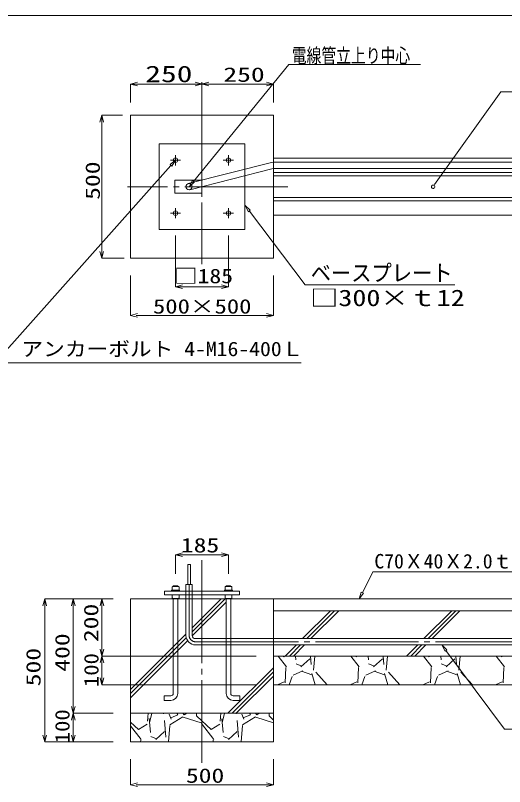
# Model space of a CAD drawing. Units: millimetres, scale not verified. Extents: x -4014 to 4014, y -2815 to 2814.
# Drawn here: x 178 to 1889, y 118 to 2814 of the extents above; entities that cross this region are included whole.
import ezdxf
from ezdxf.enums import TextEntityAlignment as Align

# ---------------------------------------------------------------- set-up
doc = ezdxf.new("R2010")
doc.units = ezdxf.units.MM
doc.header["$LTSCALE"] = 20
doc.linetypes.add('LONG_CHAIN', pattern=[21, 18, -1, 1, -1])
for name, color, linetype, lineweight in [('0-0__9-9_-1', 7, 'Continuous', 9), ('0-2_LAYER259', 7, 'Continuous', 9), ('0-3_LAYER262', 7, 'Continuous', 9)]:
    doc.layers.add(name, color=color, linetype=linetype, lineweight=lineweight)
doc.styles.add('ＭＳ ゴシック', font='')
doc.styles.get('ＭＳ ゴシック').set_extended_font_data('MS Gothic')

msp = doc.modelspace()

# ---------------------------------------------------------------- linework, layer by layer
at = {"layer": '0-0__9-9_-1'}
for p, q in [((726.52, 804.81), (726.52, 815.8)), ((728.53, 817.81), (748.52, 817.81)), ((911.45, 804.81), (911.45, 815.8)), ((913.46, 817.81), (933.45, 817.81)), ((699.94, 800.73), (699.94, 788.73)), ((699.94, 800.73), (961.41, 800.73)), ((961.41, 788.73), (699.94, 788.73)), ((750.5, 788.64), (750.5, 777.63)), ((935.43, 788.64), (935.43, 777.63)), ((961.41, 800.73), (961.41, 788.73)), ((748.52, 775.65), (728.53, 775.65)), ((730.18, 443.51), (730.18, 773.97)), ((746.18, 443.51), (746.18, 774.42)), ((933.42, 775.65), (913.46, 775.65)), ((915.2, 443.51), (915.2, 774.15)), ((931.17, 443.51), (931.17, 774.15)), ((698.2, 419.53), (698.2, 435.5)), ((698.2, 435.5), (722.2, 435.5)), ((963.18, 435.5), (939.18, 435.5)), ((963.18, 419.53), (963.18, 435.5)), ((698.2, 419.53), (722.2, 419.53)), ((963.18, 419.53), (939.18, 419.53))]:
    msp.add_line(p, q, dxfattribs=at)
for points in [[(750.5, 815.8), (750.5, 804.81), (726.52, 804.81)], [(935.43, 815.8), (935.43, 804.81), (911.45, 804.81)], [(726.52, 777.63), (726.52, 788.64), (750.5, 788.64)], [(911.45, 777.63), (911.45, 788.64), (935.43, 788.64)]]:
    msp.add_lwpolyline(points, dxfattribs=at)
for points in [[(746.06, 817.9), (730.03, 817.9), (730.03, 819.49), (746.06, 819.49)], [(930.96, 817.9), (914.96, 817.9), (914.96, 819.49), (930.96, 819.49)], [(752.27, 801.69), (724, 801.69), (724, 804.27), (752.27, 804.27)], [(937.17, 801.69), (908.9, 801.69), (908.9, 804.27), (937.17, 804.27)]]:
    msp.add_lwpolyline(points, close=True, dxfattribs=at)
for centre, radius, start, end in [((728.61, 815.71), 2.08, 92.07999, 177.91998), ((748.45, 815.73), 2.06, 1.61268, 87.79358), ((913.53, 815.71), 2.08, 92.07999, 177.91998), ((933.36, 815.72), 2.07, 1.78672, 87.91716), ((728.6, 777.72), 2.07, 182.08132, 267.91871), ((748.44, 777.72), 2.07, 271.8296, 357.87431), ((913.53, 777.73), 2.08, 182.34025, 267.95588), ((933.36, 777.72), 2.07, 271.8296, 357.87431), ((721.89, 443.81), 8.3, 272.11923, 358.02883), ((721.28, 444.43), 24.93, 272.11191, 357.91278), ((940.11, 444.44), 24.94, 182.10973, 267.8903), ((939.5, 443.83), 8.32, 182.11015, 267.88988)]:
    msp.add_arc(centre, radius, start, end, dxfattribs=at)
at = {"layer": '0-2_LAYER259'}
for p, q in [((800.86, 2233.86), (1134.36, 2642.7)), ((1134.36, 2642.7), (1594.88, 2642.7)), ((580.7, 2573.88), (604.67, 2580.33)), ((1080.67, 2573.88), (580.7, 2573.88)), ((604.67, 2567.49), (580.7, 2573.88)), ((580.7, 2573.88), (580.7, 2509.48)), ((854.67, 2580.33), (806.72, 2567.43)), ((806.72, 2580.27), (854.67, 2567.49)), ((1056.7, 2580.27), (1080.67, 2573.88)), ((1080.67, 2573.88), (1056.7, 2567.43)), ((1080.67, 2509.48), (1080.67, 2573.88)), ((1644, 2222.64), (1876.23, 2547.31)), ((1876.23, 2547.31), (2895.27, 2547.31)), ((473.98, 2441.26), (480.43, 2465.24)), ((480.43, 2465.24), (486.85, 2441.26)), ((580.69, 1965.22), (580.69, 2465.24)), ((580.7, 2465.24), (1080.67, 2465.24)), ((580.7, 2465.24), (580.7, 1965.22)), ((1080.67, 2465.24), (1080.67, 1965.22)), ((738.17, 2325.74), (738.17, 2289.76)), ((923.18, 2325.74), (923.18, 2289.76)), ((720.16, 2307.74), (756.18, 2307.74)), ((1073.98, 2299.88), (782.98, 2225.91)), ((941.18, 2307.74), (905.19, 2307.74)), ((1080.67, 2315.21), (3080.62, 2315.21)), ((3059.01, 2301.23), (1084.81, 2301.23)), ((722.12, 2289.88), (107.22, 1599.88)), ((1079.37, 2278.57), (788.39, 2204.61)), ((1080.67, 2265.25), (3080.62, 2265.25)), ((3059.01, 2279.23), (1084.81, 2279.23)), ((735.67, 2237.73), (830.7, 2237.73)), ((735.67, 2192.75), (735.67, 2237.73)), ((830.7, 2237.73), (830.7, 2192.75)), ((1080.67, 2252.77), (3080.62, 2252.77)), ((830.7, 2192.75), (735.67, 2192.75)), ((1080.67, 2177.75), (3080.62, 2177.75)), ((1080.67, 2165.27), (3080.62, 2165.27)), ((738.17, 2104.74), (738.17, 2140.75)), ((923.18, 2104.74), (923.18, 2140.75)), ((981.75, 2149.04), (999.74, 2132.66)), ((993.44, 2127.71), (981.75, 2149.04)), ((999.74, 2132.66), (993.44, 2127.71)), ((720.16, 2122.75), (756.18, 2122.75)), ((941.18, 2122.75), (905.19, 2122.75)), ((1080.67, 2115.22), (3080.62, 2115.22)), ((738.17, 2044.73), (738.17, 1865.26)), ((923.18, 2044.73), (923.18, 1865.26)), ((480.43, 1965.22), (474.01, 1989.19)), ((486.88, 1989.19), (480.43, 1965.22)), ((558.33, 1965.22), (480.43, 1965.22)), ((1080.67, 1965.22), (580.7, 1965.22)), ((580.7, 1905.26), (580.7, 1765.22)), ((1080.67, 1905.26), (1080.67, 1765.22)), ((738.17, 1865.26), (762.18, 1871.69)), ((738.17, 1865.26), (923.18, 1865.26)), ((762.18, 1858.81), (738.17, 1865.26)), ((899.17, 1871.69), (923.18, 1865.26)), ((923.18, 1865.26), (899.17, 1858.81)), ((1080.67, 1765.22), (600.69, 1765.22)), ((1056.67, 1771.68), (1080.67, 1765.22)), ((1080.67, 1765.22), (1056.67, 1758.86)), ((1176.97, 1599.88), (107.22, 1599.88)), ((738.17, 928.73), (762.18, 935.15)), ((738.17, 928.73), (923.18, 928.73)), ((762.18, 922.31), (738.17, 928.73)), ((738.17, 862.21), (738.17, 928.73)), ((899.17, 935.15), (923.18, 928.73)), ((923.18, 928.73), (899.17, 922.31)), ((923.18, 862.21), (923.18, 928.73)), ((780.68, 894.23), (780.68, 824.22)), ((790.69, 894.23), (780.68, 894.23)), ((790.69, 824.22), (790.69, 894.23)), ((1391.48, 795.67), (1427.58, 869.26)), ((1427.58, 869.26), (2447.92, 869.26)), ((774.69, 824.22), (774.69, 646.23)), ((774.69, 824.22), (796.68, 824.22)), ((796.68, 824.22), (796.68, 646.23)), ((274.26, 750.23), (280.68, 774.21)), ((280.68, 774.21), (280.68, 274.21)), ((280.68, 774.21), (287.12, 750.23)), ((520.67, 774.21), (280.68, 774.21)), ((374.26, 750.23), (380.69, 774.21)), ((380.69, 774.21), (380.69, 274.21)), ((380.69, 774.21), (387.12, 750.23)), ((474.26, 750.23), (480.69, 774.21)), ((480.69, 774.21), (480.69, 474.22)), ((480.69, 774.21), (487.12, 750.23)), ((580.69, 774.21), (3580.61, 774.21)), ((580.69, 274.21), (580.69, 774.21)), ((796.68, 659.01), (911.9, 774.21)), ((796.68, 673.5), (897.41, 774.21)), ((796.81, 644.62), (915.17, 763)), ((1080.67, 774.21), (1080.67, 274.21)), ((1080.67, 732.24), (3080.62, 732.24)), ((1182.67, 635.23), (1279.67, 732.24)), ((1197.16, 635.23), (1294.17, 732.24)), ((1211.67, 635.23), (1308.66, 732.24)), ((1606.92, 635.23), (1703.92, 732.24)), ((1621.41, 635.23), (1718.42, 732.24)), ((1635.92, 635.23), (1732.91, 732.24)), ((580.69, 457.5), (774.69, 651.48)), ((580.69, 443), (775.72, 638.02)), ((580.69, 428.49), (780.19, 627.99)), ((807.68, 635.23), (3298.61, 635.23)), ((480.69, 574.21), (474.26, 598.22)), ((487.12, 598.22), (480.69, 574.21)), ((807.68, 613.23), (3303.54, 613.23)), ((1121.68, 574.21), (1160.67, 613.23)), ((1136.17, 574.21), (1175.18, 613.23)), ((1150.66, 574.21), (1189.68, 613.23)), ((1545.95, 574.21), (1584.92, 613.23)), ((1560.44, 574.21), (1599.43, 613.23)), ((1574.93, 574.21), (1613.93, 613.23)), ((1683.73, 593.98), (1888.59, 319.22)), ((474.26, 550.23), (480.69, 574.21)), ((480.69, 574.21), (487.12, 550.23)), ((1020.68, 574.21), (480.69, 574.21)), ((1080.67, 574.21), (3080.62, 574.21)), ((1126.22, 536.35), (1096.97, 574.21)), ((1117.04, 572.08), (1114.67, 574.21)), ((1120.29, 574.21), (1116.38, 571.93)), ((1157.36, 574.21), (1158.75, 561.08)), ((1210.14, 574.21), (1212.71, 544.64)), ((1225.28, 574.21), (1221.14, 524.73)), ((1380.17, 536.37), (1350.94, 574.21)), ((1371.04, 572.08), (1368.66, 574.21)), ((1374.28, 574.21), (1370.39, 571.93)), ((1411.35, 574.21), (1412.74, 561)), ((1464.14, 574.21), (1466.7, 544.83)), ((1479.27, 574.21), (1475.13, 524.73)), ((1634.17, 536.41), (1604.93, 574.21)), ((1625.03, 572.08), (1622.65, 574.21)), ((1628.27, 574.21), (1624.39, 571.93)), ((1665.34, 574.21), (1666.75, 560.89)), ((1718.13, 574.21), (1720.67, 544.99)), ((1733.26, 574.21), (1729.13, 524.75)), ((1888.16, 536.41), (1858.97, 574.21)), ((1879.02, 572.08), (1876.64, 574.21)), ((1882.29, 574.21), (1878.38, 571.97)), ((1179.79, 539.35), (1159.49, 546.96)), ((1207.39, 564.1), (1176.9, 536.16)), ((1433.81, 539.35), (1413.48, 546.96)), ((1461.43, 564.14), (1430.93, 536.19)), ((1687.8, 539.35), (1667.47, 546.96)), ((1715.42, 564.16), (1684.94, 536.23)), ((921.67, 374.22), (1080.67, 533.23)), ((936.18, 374.22), (1080.67, 518.74)), ((1121.86, 480.53), (1124.38, 533.83)), ((1150, 507.3), (1183.02, 522.52)), ((1214.32, 509.23), (1178.76, 521.96)), ((1226.21, 474.22), (1214.51, 513.94)), ((1228.42, 518.39), (1268.78, 474.22)), ((1375.85, 480.55), (1378.4, 533.89)), ((1403.95, 507.3), (1436.99, 522.5)), ((1468.35, 509.23), (1432.77, 521.92)), ((1480.18, 474.22), (1468.52, 513.92)), ((1482.37, 518.47), (1522.77, 474.22)), ((1629.85, 480.61), (1632.39, 533.91)), ((1657.94, 507.3), (1690.96, 522.5)), ((1722.37, 509.23), (1686.78, 521.92)), ((1734.17, 474.22), (1722.53, 513.86)), ((1736.3, 518.53), (1776.74, 474.22)), ((1883.84, 480.63), (1886.38, 533.95)), ((480.69, 474.22), (474.26, 498.23)), ((487.12, 498.23), (480.69, 474.22)), ((950.67, 374.22), (1080.67, 504.24)), ((1135.51, 474.22), (1146.09, 502.46)), ((1389.48, 474.22), (1400.09, 502.49)), ((1643.49, 474.22), (1654.1, 502.53)), ((1020.68, 474.22), (480.69, 474.22)), ((1080.67, 474.22), (3080.62, 474.22)), ((1094.67, 474.22), (1117.79, 483.98)), ((1348.67, 474.22), (1371.82, 483.98)), ((1602.66, 474.22), (1625.81, 483.98)), ((1856.65, 474.22), (1879.85, 484)), ((380.69, 374.22), (374.26, 398.22)), ((374.26, 350.24), (380.69, 374.22)), ((520.67, 374.22), (380.69, 374.22)), ((1080.67, 374.22), (580.69, 374.22)), ((642.24, 374.22), (640.05, 346.66)), ((645.65, 355.57), (650.72, 307.31)), ((655.29, 374.22), (646.89, 340.6)), ((694.84, 374.22), (696.33, 372.92)), ((715.49, 371.12), (723.12, 353.36)), ((764.14, 361.75), (718.41, 333.82)), ((721.26, 358.98), (746.67, 369.11)), ((746.22, 368.55), (742.83, 374.22)), ((763.64, 374.22), (768.94, 368.92)), ((828.3, 340.68), (764.78, 361.01)), ((769.08, 369.01), (776.92, 374.22)), ((812.11, 363.86), (812.11, 374.22)), ((863.05, 318.11), (812.25, 363.82)), ((896.24, 374.22), (894.04, 346.58)), ((899.64, 355.47), (904.73, 307.21)), ((909.28, 374.22), (900.87, 340.6)), ((948.83, 374.22), (950.32, 372.92)), ((969.49, 371.16), (977.09, 353.38)), ((1018.11, 361.75), (972.4, 333.82)), ((975.25, 358.98), (1000.64, 369.11)), ((1000.21, 368.57), (996.8, 374.22)), ((1017.64, 374.22), (1022.95, 368.92)), ((1080.67, 341.2), (1018.78, 361.01)), ((1023.08, 369.01), (1030.91, 374.22)), ((1066.08, 363.86), (1066.08, 374.22)), ((1080.67, 350.83), (1066.24, 363.82)), ((609.06, 318.11), (580.69, 343.62)), ((618.28, 282.32), (580.69, 330.95)), ((638.89, 335.72), (608.4, 317.96)), ((699.66, 348.73), (704.74, 290.3)), ((718.22, 331.65), (713.45, 274.21)), ((872.25, 282.32), (829.06, 338.22)), ((892.86, 335.76), (862.41, 317.96)), ((953.65, 348.89), (958.71, 290.46)), ((972.21, 331.67), (967.44, 274.21)), ((280.68, 274.21), (274.26, 298.22)), ((287.12, 298.22), (280.68, 274.21)), ((380.69, 274.21), (374.26, 298.22)), ((387.12, 298.22), (380.69, 274.21)), ((699.39, 310.09), (668.89, 282.15)), ((953.4, 310.13), (922.91, 282.17)), ((1888.59, 319.22), (2650.03, 319.22)), ((520.67, 274.21), (280.68, 274.21)), ((1080.67, 274.21), (580.69, 274.21)), ((616.15, 274.21), (616.42, 279.78)), ((671.79, 285.34), (651.48, 292.97)), ((870.14, 274.21), (870.41, 279.81)), ((925.78, 285.34), (905.46, 292.97)), ((580.69, 214.24), (580.69, 124.51)), ((1080.67, 214.24), (1080.67, 124.51)), ((580.69, 124.51), (604.69, 130.94)), ((604.69, 118.08), (580.69, 124.51)), ((1080.67, 124.51), (600.69, 124.51)), ((1056.67, 130.94), (1080.67, 124.51)), ((1080.67, 124.51), (1056.67, 118.08))]:
    msp.add_line(p, q, dxfattribs=at)
at = {"layer": '0-2_LAYER259', "linetype": 'LONG_CHAIN'}
for p, q in [((830.7, 2580.33), (830.7, 1944.45)), ((1130.67, 2215.23), (570.28, 2215.23)), ((830.67, 909.77), (830.67, 200.98)), ((785.68, 824.22), (785.68, 646.23)), ((807.68, 624.23), (3307.23, 624.23))]:
    msp.add_line(p, q, dxfattribs=at)
at = {"layer": '0-2_LAYER259'}
for points in [[(552.48, 2465.24), (480.43, 2465.24), (480.43, 1965.22)], [(996.59, 2130.17), (1191.48, 1871.76), (1715.29, 1871.76)], [(604.69, 1758.86), (580.69, 1765.22), (604.69, 1771.68)], [(387.12, 398.22), (380.69, 374.22), (387.12, 350.24)]]:
    msp.add_lwpolyline(points, dxfattribs=at)
for points in [[(680.7, 2065.23), (980.7, 2065.23), (980.7, 2365.23), (680.7, 2365.23)], [(725.1, 2287.22), (738.17, 2307.74), (719.14, 2292.57)], [(803.96, 2231.28), (785.68, 2215.23), (797.76, 2236.38)], [(1395.04, 793.85), (1380.67, 774.21), (1387.91, 797.47)], [(1680.52, 591.61), (1669.38, 613.23), (1686.95, 596.36)]]:
    msp.add_lwpolyline(points, close=True, dxfattribs=at)
for centre, radius, start, end in [((738.48, 2307.42), 8.29, 92.10596, 177.82042), ((738.51, 2308.04), 8.32, 182.09205, 267.6853), ((737.9, 2307.43), 8.28, 2.12338, 88.09912), ((737.87, 2308.04), 8.31, 272.11273, 357.96024), ((923.48, 2307.4), 8.31, 92.09672, 177.6803), ((923.49, 2308.05), 8.32, 182.10113, 267.82587), ((922.9, 2307.43), 8.28, 2.12348, 88.09912), ((922.87, 2308.04), 8.31, 272.11472, 357.96034), ((1084.78, 2257.82), 43.41, 89.95291, 104.40475), ((1084.86, 2256.88), 22.36, 90.11281, 104.19083), ((786.11, 2214.81), 11.43, 92.14531, 177.96293), ((786.06, 2215.64), 11.39, 182.12446, 268.09131), ((785.24, 2214.8), 11.45, 2.10019, 87.79266), ((785.26, 2215.69), 11.43, 272.12321, 357.66092), ((1639.11, 2215.31), 6.24, 146.29945, 231.93657), ((1638.85, 2214.88), 6.28, 56.49381, 141.69789), ((1638.75, 2215.53), 6.2, 235.76857, 321.91508), ((1638.41, 2215.19), 6.29, 326.27769, 51.5953), ((738.48, 2122.45), 8.29, 92.12043, 178.02663), ((737.87, 2122.43), 8.31, 2.11296, 87.88784), ((923.48, 2122.43), 8.31, 92.11167, 177.88829), ((922.87, 2122.43), 8.31, 2.11296, 87.88833), ((738.5, 2123.04), 8.31, 182.09915, 267.75195), ((737.87, 2123.05), 8.31, 272.10876, 357.89248), ((923.48, 2123.05), 8.31, 182.10964, 267.89095), ((922.87, 2123.05), 8.31, 272.10919, 357.8926), ((808.95, 647.49), 34.28, 182.10965, 267.89038), ((808.1, 646.65), 11.43, 182.1111, 267.88893)]:
    msp.add_arc(centre, radius, start, end, dxfattribs=at)
at = {"layer": '0-2_LAYER259', "linetype": 'LONG_CHAIN'}
msp.add_arc((808.52, 647.07), 22.86, 182.11038, 267.88965, dxfattribs=at)
at = {"layer": '0-3_LAYER262'}
for p, q in [((4013.64, 2814.03), (-4013.64, 2814.03)), ((-4013.64, 2814.03), (4013.64, 2814.03))]:
    msp.add_line(p, q, dxfattribs=at)

# ---------------------------------------------------------------- texts
at = {"layer": '0-2_LAYER259', "style": 'ＭＳ ゴシック'}
for s, height, width, p in [('電線管立上り中心', 50.61, 0.75, (1144.63, 2633.08)), ('250', 57.73, 1.4, (632.46, 2563.3)), ('250', 50.59, 1.4, (905.43, 2566.73)), ('ベースプレート', 57.73, 0.9, (1210.91, 1867.42)), ('□185', 50.61, 1.2, (732.52, 1862.67)), ('□300×ｔ12', 57.73, 1.25, (1209.02, 1780.46)), ('500×500', 50.61, 1.25, (659.43, 1756.43)), ('アンカーボルト 4-M16-400Ｌ', 50.61, 1.1, (199.09, 1607.64)), ('185', 50.59, 1.3, (756.88, 921.38)), ('500', 50.59, 1.3, (774.48, 116.09))]:
    msp.add_text(s, height=height, dxfattribs=dict(at, width=width)).set_placement(p, align=Align.BOTTOM_LEFT)
for s, width, p in [('500', 1.3, (488.96, 2169.25)), ('200', 1.3, (483.43, 623.13)), ('400', 1.3, (382.68, 519.64)), ('500', 1.3, (281.53, 468.72)), ('100', 1.15, (484.18, 465.93)), ('100', 1.15, (382.82, 269.58))]:
    msp.add_text(s, height=50.59, rotation=90, dxfattribs=dict(at, width=width)).set_placement(p, align=Align.BOTTOM_LEFT)
msp.add_text('C70Ｘ40Ｘ2.0ｔチェーン収納用', height=50.61, dxfattribs=at).set_placement((1433.41, 865.47), align=Align.BOTTOM_LEFT)

doc.saveas('drawing.dxf')
